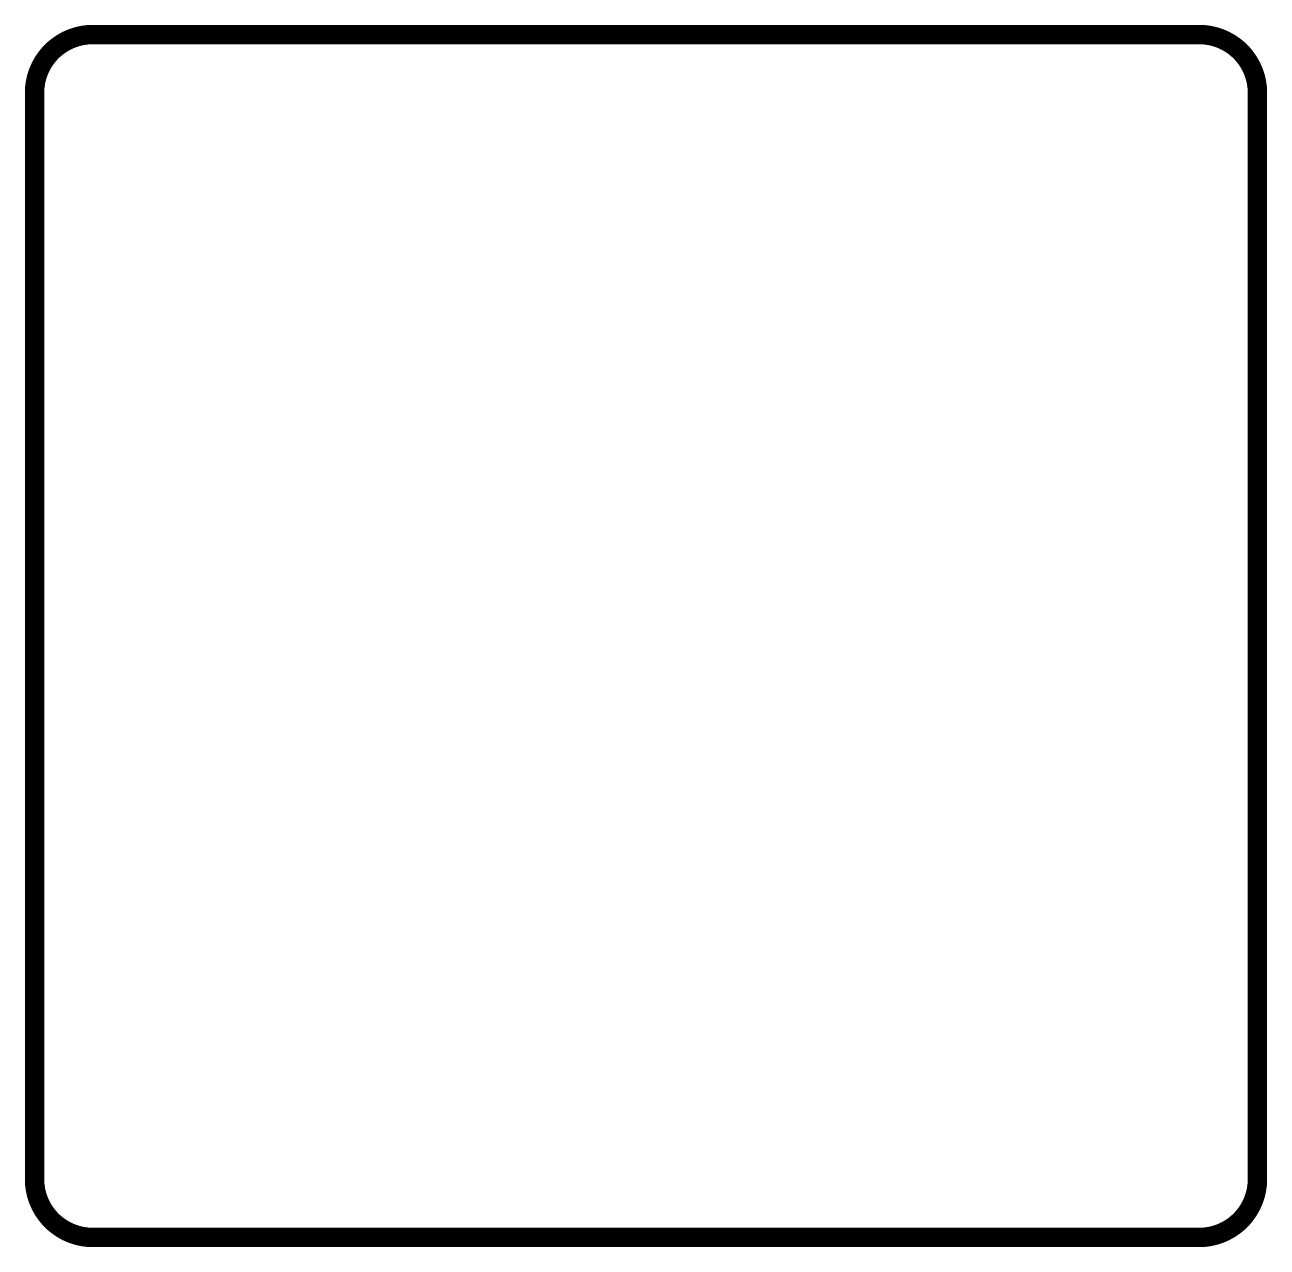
# Model space of a CAD drawing. Extents: x -3.2 to 3.2, y -3.15 to 3.15.
import ezdxf

# ---------------------------------------------------------------- set-up
doc = ezdxf.new("R2010")
doc.units = 0
doc.header["$MEASUREMENT"] = 0
doc.layers.get('0').update_dxf_attribs({"linetype": 'CONTINUOUS'})

msp = doc.modelspace()

# ---------------------------------------------------------------- linework, layer by layer
at = {"lineweight": 0, "const_width": 0.1}
msp.add_lwpolyline([(-2.85, -3.1), (2.85, -3.1, 0.414214), (3.15, -2.8), (3.15, 2.8, 0.414214), (2.85, 3.1), (-2.85, 3.1, 0.414214), (-3.15, 2.8), (-3.15, -2.8, 0.414214)], format="xyb", close=True, dxfattribs=at)

doc.saveas('drawing.dxf')
